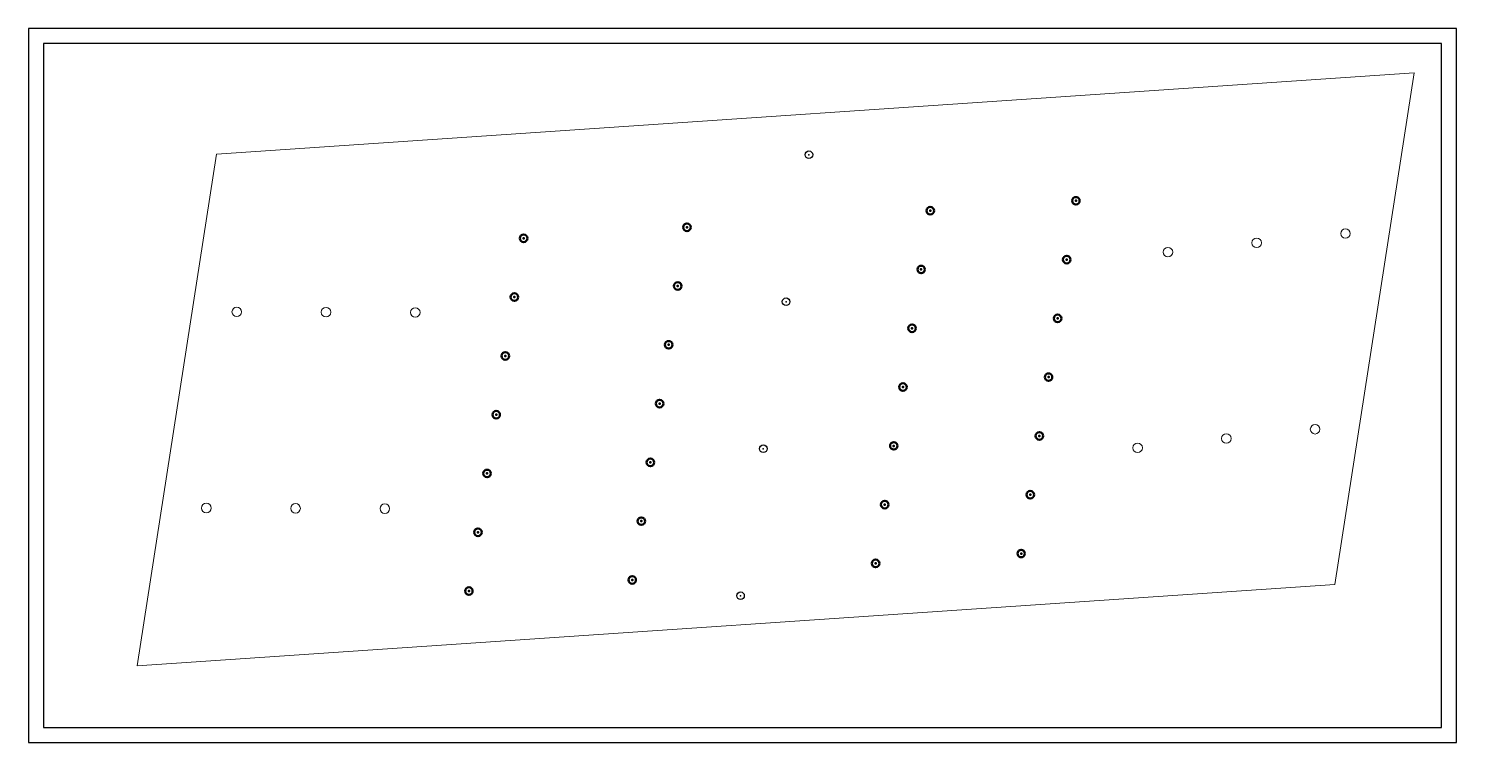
# Model space of a CAD drawing. Header units: inches. Extents: x 21.5 to 117.5, y 22.8 to 70.8.
import ezdxf

# ---------------------------------------------------------------- set-up
doc = ezdxf.new("R2010")
doc.units = ezdxf.units.IN
doc.header["$MEASUREMENT"] = 0
doc.header["$PDMODE"] = 32
doc.header["$PDSIZE"] = 0.51
doc.layers.add('Drilling', color=3, linetype='Continuous', lineweight=13)
doc.layers.add('Engrave', color=4, linetype='Continuous', lineweight=50)
doc.layers.add('half drill', color=200, linetype='Continuous')
doc.layers.add('layout', color=10, linetype='Continuous')

# ---------------------------------------------------------------- blocks, each defined once
blk = doc.blocks.new('*U37')
at = {"layer": 'Engrave'}
blk.add_point((0, 0), dxfattribs=at)
blk = doc.blocks.new('*U39')
at = {"layer": 'Engrave', "color": 0, "linetype": 'ByBlock', "lineweight": -2, "transparency": 16777216}
for p in [(-24, 0), (-20, 0), (-16, 0), (-12, 0), (-8, 0), (-4, 0), (0, 0)]:
    blk.add_blockref('*U37', p, dxfattribs=at)
blk = doc.blocks.new('*U40')
at = {"layer": 'Engrave'}
blk.add_point((0, 0), dxfattribs=at)
blk = doc.blocks.new('*U41')
at = {"layer": 'Engrave', "color": 0, "linetype": 'ByBlock', "lineweight": -2, "transparency": 16777216}
for p in [(-24, 0), (-20, 0), (-16, 0), (-12, 0), (-8, 0), (-4, 0), (0, 0)]:
    blk.add_blockref('*U40', p, dxfattribs=at)
blk = doc.blocks.new('*U42')
at = {"layer": 'Engrave'}
blk.add_point((0, 0), dxfattribs=at)
blk = doc.blocks.new('*U43')
at = {"layer": 'Engrave', "color": 0, "linetype": 'ByBlock', "lineweight": -2, "transparency": 16777216}
for p in [(-24, 0), (-20, 0), (-16, 0), (-12, 0), (-8, 0), (-4, 0), (0, 0)]:
    blk.add_blockref('*U42', p, dxfattribs=at)
blk = doc.blocks.new('*U44')
at = {"layer": 'Engrave'}
blk.add_point((0, 0), dxfattribs=at)
blk = doc.blocks.new('*U45')
at = {"layer": 'Engrave', "color": 0, "linetype": 'ByBlock', "lineweight": -2, "transparency": 16777216}
for p in [(-24, 0), (-20, 0), (-16, 0), (-12, 0), (-8, 0), (-4, 0), (0, 0)]:
    blk.add_blockref('*U44', p, dxfattribs=at)
blk = doc.blocks.new('*U46')
at = {"layer": 'half drill'}
blk.add_point((0, 0), dxfattribs=at)
blk = doc.blocks.new('*U47')
at = {"layer": 'half drill', "color": 0, "linetype": 'ByBlock', "lineweight": -2, "transparency": 16777216}
for p in [(-30, 0), (-20, 0), (-10, 0), (0, 0)]:
    blk.add_blockref('*U46', p, dxfattribs=at)

msp = doc.modelspace()

# ---------------------------------------------------------------- linework, layer by layer
at = {"color": 7, "linetype": 'Continuous', "lineweight": 15}
msp.add_lwpolyline([(28.761, 27.921), (109.269, 33.39), (114.602, 67.783), (34.093, 62.314)], close=True, dxfattribs=at)
at = {"layer": 'Drilling'}
for centre in [(104.025, 56.357), (109.992, 56.982), (98.057, 55.732), (35.452, 51.715), (41.452, 51.695), (47.452, 51.675), (101.985, 43.2), (107.952, 43.825), (96.017, 42.575), (33.406, 38.525), (39.406, 38.505), (45.406, 38.485)]:
    msp.add_circle(centre, 0.322, dxfattribs=at)
at = {"layer": 'layout'}
for points in [[(21.454, 22.764), (117.454, 22.764), (117.454, 70.764), (21.454, 70.764)], [(22.454, 23.764), (116.454, 23.764), (116.454, 69.764), (22.454, 69.764)]]:
    msp.add_lwpolyline(points, close=True, dxfattribs=at)

# ---------------------------------------------------------------- block references
at = {"layer": 'Engrave', "rotation": 261.1862174604681}
for name, p in [('*U43', (78.401, 34.802)), ('*U45', (88.189, 35.467)), ('*U41', (62.038, 33.69)), ('*U39', (51.056, 32.944))]:
    msp.add_blockref(name, p, dxfattribs=at)
at = {"layer": 'half drill', "rotation": 261.1862174604681}
msp.add_blockref('*U47', (69.321, 32.632), dxfattribs=at)

doc.saveas('drawing.dxf')
